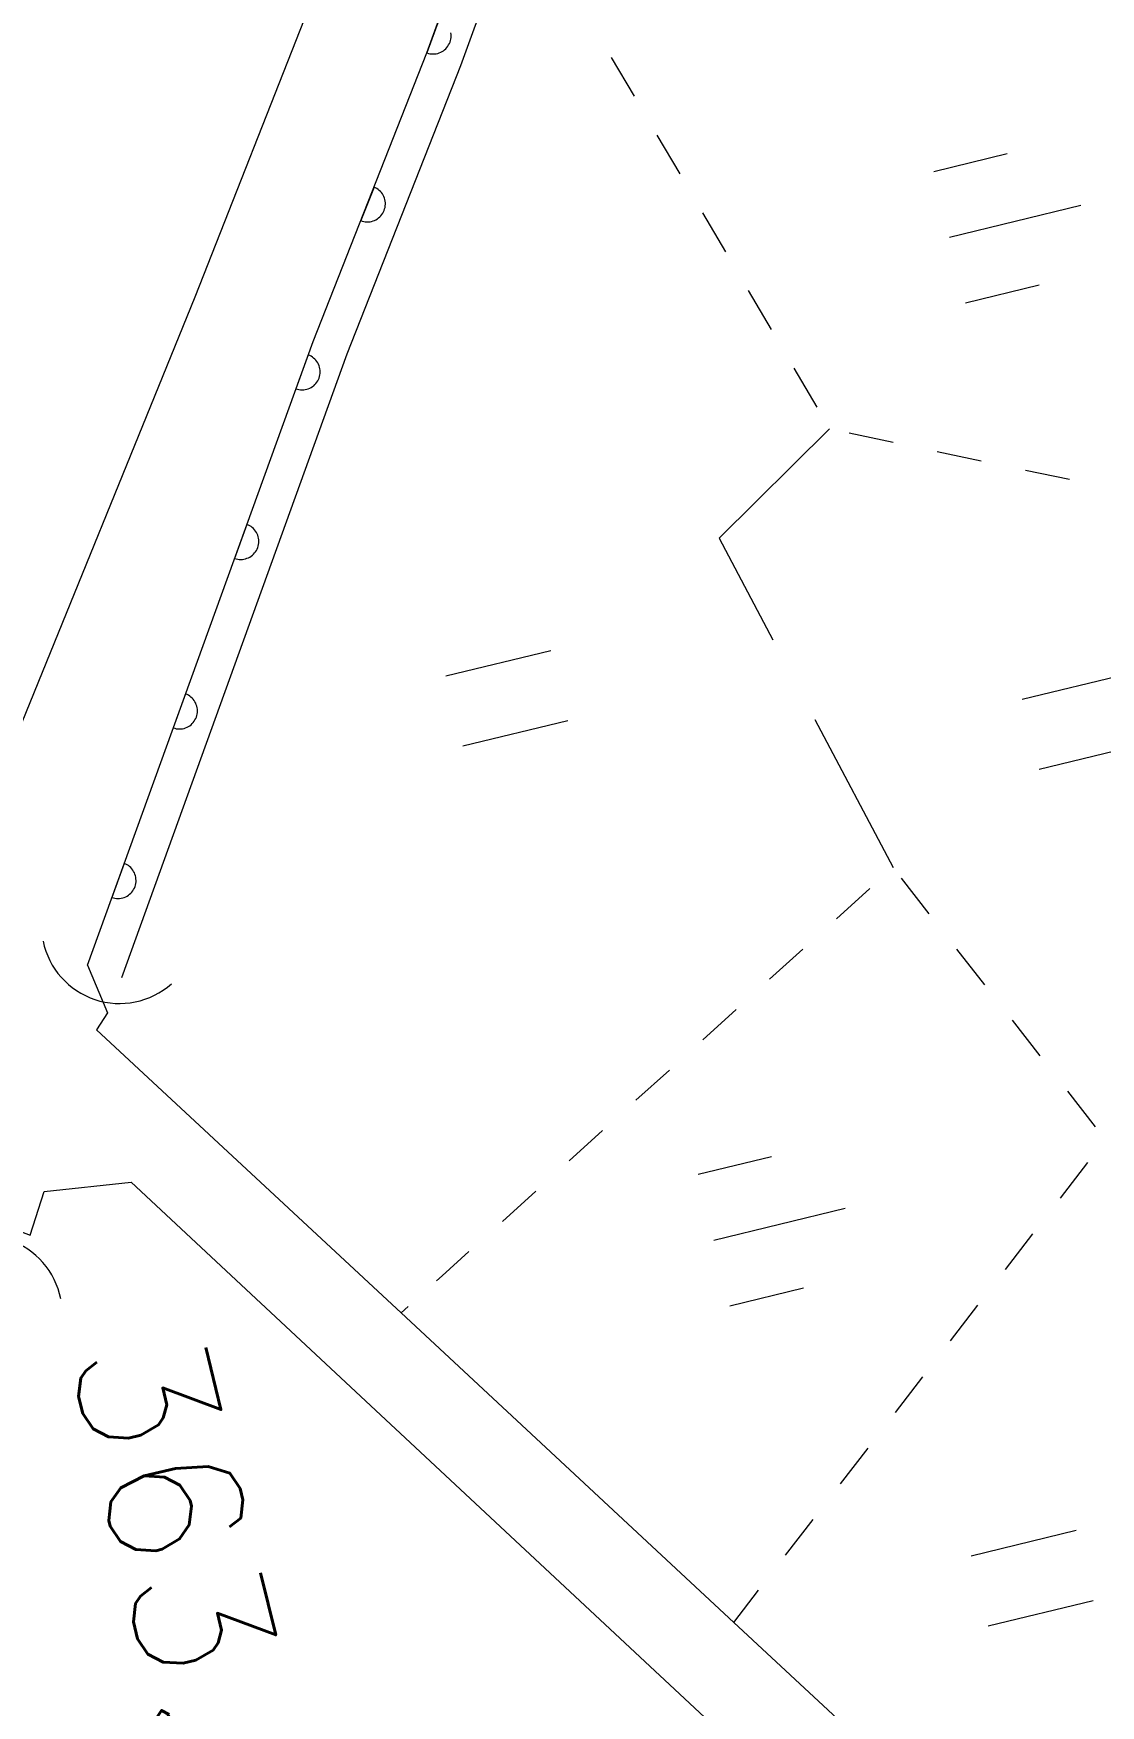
# Model space of a CAD drawing. Header units: millimetres. Extents: x 432273 to 1023813, y 170116 to 705940.
# Drawn here: x 493182 to 522792, y 408911 to 455278 of the extents above; entities that cross this region are included whole.
import ezdxf

# ---------------------------------------------------------------- set-up
doc = ezdxf.new("R2010")
doc.units = ezdxf.units.MM
doc.header["$LTSCALE"] = 100
doc.linetypes.add('56301', pattern=[0.5, 0.25, -0.25])
doc.layers.add('D-BGD', color=7, linetype='Continuous', lineweight=13)
doc.styles.add('BIGFONT', font='txt', dxfattribs={"height": 0.2, "bigfont": 'BIGFONT'})

# ---------------------------------------------------------------- blocks, each defined once
blk = doc.blocks.new('21311212131313131')
at = {"layer": 'D-BGD', "linetype": 'Continuous'}
for p, q in [((2603120.6796, -1470864.8331), (2602352.3974, -1467965.8034)), ((2601187.0882, -1471377.286), (2600418.806, -1468478.2562)), ((2626899.0961, -1471786.218), (2626130.8138, -1468887.1883)), ((2612997.6425, -1469095.3095, 362765.9804), (2612029.3135, -1469885.3745, 362782.9804)), ((2614996.3, -1470032.1238, 362802.9804), (2613990.5637, -1469291.1599, 362776.9804)), ((2624965.5047, -1472298.6709), (2624197.2224, -1469399.6411)), ((2588417.0741, -1473658.436), (2587455.6456, -1470033.4899)), ((2594831.4465, -1471422.9693, 363044.9804), (2595063.8097, -1470194.6679, 363036.9804)), ((2611060.9844, -1470675.4395, 362799.9804), (2610092.6554, -1471465.5044, 362816.9804)), ((2590230.4243, -1473178.2019), (2589692.021, -1471148.3215)), ((2617008.1693, -1471515.409, 362855.9804), (2616002.4331, -1470774.4451, 362829.9804)), ((2586605.0813, -1474138.273), (2586067.5552, -1472108.8728)), ((2609124.3263, -1472255.5694, 362833.9804), (2608155.5171, -1473046.5116, 362850.9804)), ((2619020.0387, -1472998.6941, 362908.9804), (2618014.3025, -1472257.7302, 362882.9804)), ((2594366.7202, -1473879.572, 363060.9804), (2594599.0834, -1472651.2706, 363052.9804)), ((2607187.188, -1473836.5765, 362867.9804), (2606218.859, -1474626.6415, 362884.9804)), ((2621031.4279, -1474482.8565, 362961.9804), (2620026.1719, -1473741.0154, 362935.9804)), ((2601871.9424, -1477117.2212, 362956.9804), (2605926.2346, -1474865.4614, 362889.9804)), ((2593901.9939, -1476336.1747, 363076.9804), (2594134.3571, -1475107.8733, 363068.9804)), ((2623043.2973, -1475966.1416, 363014.9804), (2622037.1641, -1475223.8204, 362988.9804)), ((2606525.1086, -1475499.9777, 362882.9804), (2607383.1819, -1476408.6338, 362873.9804)), ((2616357.8077, -1479617.3213), (2615396.3793, -1475992.3753)), ((2625055.1667, -1477449.4268, 363067.9804), (2624049.0335, -1476707.1055, 363041.9804)), ((2618171.1579, -1479137.0873), (2617632.7547, -1477107.2069)), ((2592143.092, -1477901.8912, 363107.9804), (2593206.6674, -1477246.0504, 363089.9804)), ((2608241.2553, -1477317.2899, 362863.9804), (2609098.8484, -1478226.8232, 362853.9804)), ((2614545.8149, -1480097.1584), (2614008.2888, -1478067.7582)), ((2590015.4609, -1479214.45, 363144.9804), (2591079.5165, -1478557.732, 363126.9804)), ((2626945.7761, -1478848.0891, 363729.9803), (2626043.4429, -1478178.5524, 363181.9804)), ((2609956.9218, -1479135.4793, 362844.9804), (2610814.9952, -1480044.1355, 362834.9804)), ((2587887.8299, -1480527.0088, 363180.9804), (2588951.8855, -1479870.2908, 363162.9804)), ((2585761.0761, -1481840.0478, 363217.9804), (2586824.2545, -1481182.8496, 363199.9804)), ((2611673.0685, -1480952.7916, 362824.9804), (2612530.6617, -1481862.3249, 362815.9804)), ((2583633.445, -1483152.6065, 363253.9804), (2584697.5006, -1482495.8886, 363235.9804)), ((2613388.7351, -1482770.981, 362805.9804), (2614247.6856, -1483680.1173, 362796.9804)), ((2602806.5366, -1486870.0038), (2602038.2544, -1483970.974)), ((2600872.9452, -1487382.4566), (2600104.663, -1484483.4268)), ((2615105.7589, -1484588.7734, 362786.9804), (2615963.3521, -1485498.3067, 362776.9804)), ((2618379.2341, -1488065.7725, 363548.9804), (2618557.8751, -1488255.9103, 363709.9803))]:
    blk.add_line(p, q, dxfattribs=at)
at = {"layer": 'D-BGD', "linetype": 'Continuous', "extrusion": (0.015192, 0.002376, 0.999882), "elevation": 398932.0109}
blk.add_lwpolyline([(2587984.1887, -1477831.8937), (2591086.0192, -1480829.4669), (2593872.0886, -1479283.1909)], dxfattribs=at)
at = {"layer": 'D-BGD', "linetype": 'Continuous', "extrusion": (0.727113, 0.686506, 0.004115), "elevation": 883789.5643}
blk.add_lwpolyline([(-2877272.9005, 359134.1001), (-2878272.5328, 359126.1), (-2878485.041, 359258.1011)], dxfattribs=at)
at = {"layer": 'D-BGD', "linetype": 'Continuous', "elevation": 363536.9804}
blk.add_lwpolyline([(2582666.4274, -1487944.9241), (2583613.5066, -1488266.1639), (2583625.3832, -1488223.6439), (2583633.6679, -1488181.4377), (2583638.841, -1488138.6681), (2583640.0252, -1488094.8549), (2583636.2602, -1488051.7524), (2583630.2607, -1488008.5667), (2583620.6693, -1487965.6948), (2583605.6485, -1487924.4107), (2583588.7901, -1487884.4008), (2583567.3794, -1487846.4589), (2583543.2541, -1487809.311), (2583515.8506, -1487776.0687), (2583485.2523, -1487744.4975), (2583453.2133, -1487715.5578), (2583417.0191, -1487690.0435), (2583380.2615, -1487667.641), (2583341.5831, -1487648.747), (2583300.5869, -1487632.0044), (2583258.067, -1487620.1278), (2583215.8608, -1487611.843), (2583173.0912, -1487606.67), (2583129.278, -1487605.4858), (2583085.2983, -1487608.7706), (2583042.9898, -1487615.2503)], dxfattribs=at)
at = {"layer": 'D-BGD', "linetype": 'Continuous'}
for points, elevation in [([(2587363.4336, -1489656.6515), (2588300.576, -1490004.3726), (2588314.2069, -1489962.813), (2588323.849, -1489920.2099), (2588329.8993, -1489877.9205), (2588332.4408, -1489833.7103), (2588330.0332, -1489790.2108), (2588325.391, -1489746.6281), (2588316.6768, -1489704.2364), (2588303.0133, -1489662.5553), (2588287.5123, -1489622.1484), (2588266.5818, -1489583.3294), (2588243.8139, -1489545.7845), (2588216.8906, -1489511.6651), (2588187.6496, -1489479.6969), (2588156.0908, -1489449.88), (2588120.857, -1489422.6114), (2588084.5795, -1489399.3317), (2588046.3813, -1489379.5606), (2588005.8654, -1489361.9408), (2587964.3058, -1489348.3099), (2587921.2224, -1489339.5449), (2587878.933, -1489333.4947), (2587835.203, -1489330.076), (2587791.7036, -1489332.4836), (2587748.5179, -1489338.4832), (2587705.2489, -1489346.7172), (2587664.9252, -1489359.9837), (2587623.161, -1489375.8817), (2587584.342, -1489396.8121), (2587547.2773, -1489418.703), (2587513.1578, -1489445.6262), (2587480.7095, -1489475.7444), (2587450.8926, -1489507.3032), (2587424.1042, -1489541.6598), (2587400.8245, -1489577.9373), (2587381.0534, -1489616.1355), (2587363.4336, -1489656.6515)], 363481.9804), ([(2592054.9079, -1491384.7312), (2593002.4673, -1491705.0938), (2593014.3439, -1491662.5739), (2593022.6286, -1491620.3677), (2593027.8017, -1491577.5981), (2593028.1088, -1491533.3047), (2593025.7011, -1491489.8052), (2593018.3442, -1491447.0165), (2593008.7528, -1491404.1445), (2592994.6091, -1491363.3406), (2592976.8736, -1491322.8505), (2592955.463, -1491284.9087), (2592932.2148, -1491248.2409), (2592903.9342, -1491214.5184), (2592873.3358, -1491182.9473), (2592841.2969, -1491154.0076), (2592805.1026, -1491128.4933), (2592769.2222, -1491106.5709), (2592729.6666, -1491087.1968), (2592688.6704, -1491070.4542), (2592647.0277, -1491059.0577), (2592603.9443, -1491050.2928), (2592561.1747, -1491045.1197), (2592516.8813, -1491044.8127), (2592474.259, -1491047.7005), (2592430.5931, -1491054.5772), (2592387.7211, -1491064.1686), (2592347.7944, -1491078.7925), (2592306.4271, -1491096.0478), (2592268.4853, -1491117.4585), (2592232.6947, -1491141.1868), (2592198.0951, -1491168.9873), (2592166.5239, -1491199.5856), (2592138.4613, -1491232.1048), (2592112.0699, -1491267.8188), (2592091.0247, -1491304.1795), (2592070.7734, -1491343.2549), (2592054.9079, -1491384.7312)], 363443.9804), ([(2596789.5097, -1492988.2155), (2597737.069, -1493308.5781), (2597749.8228, -1493266.5383), (2597757.2304, -1493223.852), (2597762.4034, -1493181.0824), (2597763.5876, -1493137.2691), (2597759.8226, -1493094.1667), (2597753.8231, -1493050.9809), (2597744.2317, -1493008.109), (2597729.2109, -1492966.8249), (2597712.3525, -1492926.815), (2597690.9419, -1492888.8731), (2597666.8165, -1492851.7252), (2597639.4131, -1492818.4829), (2597608.8147, -1492786.9117), (2597576.7758, -1492757.972), (2597540.5815, -1492732.4578), (2597503.8239, -1492710.0552), (2597465.1455, -1492691.1613), (2597423.6691, -1492675.2958), (2597381.6294, -1492662.542), (2597338.943, -1492655.1344), (2597296.1734, -1492649.9614), (2597252.3602, -1492648.7772), (2597208.8607, -1492651.1848), (2597166.072, -1492658.5417), (2597123.2, -1492668.1331), (2597082.3961, -1492682.2768), (2597041.906, -1492700.0123), (2597003.9642, -1492721.4229), (2596967.2964, -1492744.6711), (2596933.5739, -1492772.9517), (2596902.0028, -1492803.5501), (2596873.0631, -1492835.589), (2596847.5488, -1492871.7833), (2596825.1462, -1492908.5409), (2596806.2523, -1492947.2193), (2596789.5097, -1492988.2155)], 363522.9804), ([(2601524.9886, -1494592.1799), (2602472.0677, -1494913.4197), (2602483.9443, -1494870.8998), (2602492.7092, -1494827.8164), (2602497.8823, -1494785.0468), (2602499.0665, -1494741.2336), (2602495.3015, -1494698.1311), (2602489.302, -1494654.9454), (2602479.7106, -1494612.0735), (2602464.2096, -1494571.6665), (2602447.8314, -1494530.7794), (2602425.5436, -1494492.3574), (2602401.8152, -1494456.5668), (2602374.892, -1494422.4474), (2602344.2936, -1494390.8762), (2602310.8973, -1494362.3335), (2602276.0604, -1494336.4222), (2602238.8226, -1494314.8968), (2602199.7472, -1494294.6455), (2602159.148, -1494279.2603), (2602117.1083, -1494266.5065), (2602074.4219, -1494259.0989), (2602031.6523, -1494253.9258), (2601987.8391, -1494252.7416), (2601943.8594, -1494256.0264), (2601900.6737, -1494262.026), (2601858.6789, -1494272.0976), (2601817.3948, -1494287.1184), (2601776.5077, -1494303.4966), (2601739.443, -1494325.3874), (2601702.2951, -1494349.5127), (2601669.0528, -1494376.9162), (2601637.4816, -1494407.5146), (2601608.542, -1494439.5535), (2601582.1505, -1494475.2675), (2601560.6251, -1494512.5054), (2601540.854, -1494550.7036), (2601524.9886, -1494592.1799)], 363601.9803), ([(2606260.4674, -1496196.1444), (2607207.5466, -1496517.3842), (2607219.4232, -1496474.8643), (2607228.1881, -1496431.7809), (2607232.0038, -1496389.4083), (2607233.1881, -1496345.595), (2607230.7804, -1496302.0956), (2607223.9037, -1496258.4297), (2607213.8321, -1496216.4349), (2607199.6885, -1496175.631), (2607182.4331, -1496134.2637), (2607160.5423, -1496097.199), (2607137.2941, -1496060.5313), (2607109.0135, -1496026.8088), (2607078.4151, -1495995.2376), (2607046.3762, -1495966.2979), (2607010.6621, -1495939.9065), (2606974.3015, -1495918.8613), (2606935.2261, -1495898.61), (2606893.7497, -1495882.7445), (2606851.2298, -1495870.8679), (2606809.0236, -1495862.5832), (2606766.254, -1495857.4101), (2606722.4408, -1495856.2259), (2606679.3383, -1495859.9909), (2606636.1526, -1495865.9904), (2606593.2806, -1495875.5818), (2606552.8737, -1495891.0829), (2606511.9866, -1495907.461), (2606473.5646, -1495929.7488), (2606437.774, -1495953.4772), (2606403.6546, -1495980.4005), (2606372.0834, -1496010.9988), (2606344.0208, -1496043.518), (2606317.6294, -1496079.232), (2606296.104, -1496116.4698), (2606276.3329, -1496154.6681), (2606260.4674, -1496196.1444)], 363680.9803)]:
    blk.add_lwpolyline(points, close=True, dxfattribs=dict(at, elevation=elevation))
for points in [[(2616280.4644, -1499538.1923, 363619.9803), (2616615.5083, -1498592.9698, 363619.9803), (2615402.9758, -1498225.5943, 363629.9803), (2615089.8084, -1495819.6796, 363629.9803), (2638424.2289, -1469729.904, 363749.9803), (2639417.0783, -1468665.9728, 363719.9803), (2641837.1979, -1466889.9322, 363939.9803), (2643102.4176, -1466203.1142, 364179.9803), (2644732.9084, -1465682.0581, 364149.9803), (2646881.4995, -1465068.4168, 364379.9803), (2661188.4837, -1462674.4494, 365759.9802), (2663481.3907, -1462151.2123, 365859.9802)], [(2609101.3079, -1497158.5064, 363719.9803), (2610411.8588, -1496576.3072, 363699.9803), (2610888.6646, -1496871.5296, 363699.9803), (2618557.8751, -1488255.9103, 363709.9803), (2626945.7761, -1478848.0891, 363729.9803), (2636552.8577, -1468067.0242, 363749.9803)], [(2504778.4692, -1480952.8707, 363639.9803), (2505792.9656, -1480869.8223, 363619.9803), (2507108.0028, -1481008.3032, 363599.9803), (2508266.6237, -1481140.9586, 363589.9803), (2510912.9596, -1481221.6155, 363539.9804), (2512326.5318, -1481117.6281, 363519.9804), (2514576.6711, -1480901.5896, 363489.9804), (2518236.9868, -1480192.0916, 363429.9804), (2531809.0765, -1477703.6259, 363479.9804), (2535485.0797, -1477173.7216, 363429.9804), (2537766.3358, -1476963.3172, 363389.9804), (2540740.7423, -1477006.9649, 363349.9804), (2543979.7709, -1477275.2793, 363299.9804), (2549376.9371, -1477995.4141, 363219.9804), (2556602.5058, -1479249.069, 363389.9804), (2563974.954, -1481004.9453, 363419.9804), (2567066.4049, -1481751.089, 363509.9804), (2571390.0455, -1483057.7754, 363449.9804), (2576445.7015, -1484776.5947, 363479.9804), (2579389.125, -1485772.3138, 363509.9804), (2583954.2104, -1487325.1799, 363539.9804), (2592010.339, -1490310.3572, 363429.9804), (2609427.5801, -1496208.4821, 363719.9803)], [(2609101.3079, -1497158.5064, 363719.9803), (2591675.2952, -1491255.5797, 363429.9804), (2583610.3949, -1488265.6005, 363539.9804), (2571086.1184, -1484008.632, 363449.9804), (2566811.1379, -1482717.1835, 363509.9804), (2563742.0322, -1481971.8721, 363419.9804), (2556409.4725, -1480226.4318, 363389.9804), (2549223.7922, -1478983.213, 363219.9804), (2543875.2861, -1478278.3161, 363299.9804), (2540694.5215, -1478007.6964, 363349.9804), (2537800.7241, -1477962.5756, 363389.9804), (2535600.0771, -1478171.5069, 363429.9804), (2531964.7945, -1478689.502, 363479.9804), (2518419.8519, -1481170.0283, 363429.9804), (2514718.8156, -1481891.4354, 363489.9804), (2512405.6104, -1482118.5509, 363519.9804), (2510925.0027, -1482220.0417, 363539.9804), (2508202.8596, -1482132.0862, 363589.9803), (2505777.8615, -1481876.188, 363619.9803), (2504862.3498, -1481945.0218, 363629.9803), (2504534.2792, -1481982.0311, 363639.9803)], [(2609101.3079, -1497158.5064, 363719.9803), (2591675.2952, -1491255.5797, 363429.9804), (2583610.3949, -1488265.6005, 363539.9804), (2571086.1184, -1484008.632, 363449.9804), (2566811.1379, -1482717.1835, 363509.9804), (2563742.0322, -1481971.8721, 363419.9804), (2556409.4725, -1480226.4318, 363389.9804), (2549223.7922, -1478983.213, 363219.9804), (2543875.2861, -1478278.3161, 363299.9804), (2540694.5215, -1478007.6964, 363349.9804), (2537800.7241, -1477962.5756, 363389.9804), (2535600.0771, -1478171.5069, 363429.9804), (2531964.7945, -1478689.502, 363479.9804), (2518419.8519, -1481170.0283, 363429.9804), (2514718.8156, -1481891.4354, 363489.9804), (2512405.6104, -1482118.5509, 363519.9804), (2510925.0027, -1482220.0417, 363539.9804), (2508202.8596, -1482132.0862, 363589.9803), (2505777.8615, -1481876.188, 363619.9803), (2504862.3498, -1481945.0218, 363629.9803)], [(2609101.3079, -1497158.5064, 363719.9803), (2591675.2952, -1491255.5797, 363429.9804), (2583610.3949, -1488265.6005, 363539.9804), (2571086.1184, -1484008.632, 363449.9804), (2566811.1379, -1482717.1835, 363509.9804), (2563742.0322, -1481971.8721, 363419.9804), (2556409.4725, -1480226.4318, 363389.9804), (2549223.7922, -1478983.213, 363219.9804), (2543875.2861, -1478278.3161, 363299.9804), (2540694.5215, -1478007.6964, 363349.9804), (2537800.7241, -1477962.5756, 363389.9804), (2535600.0771, -1478171.5069, 363429.9804), (2531964.7945, -1478689.502, 363479.9804), (2518419.8519, -1481170.0283, 363429.9804), (2514718.8156, -1481891.4354, 363489.9804), (2512405.6104, -1482118.5509, 363519.9804), (2510925.0027, -1482220.0417, 363539.9804), (2508202.8596, -1482132.0862, 363589.9803), (2505777.8615, -1481876.188, 363619.9803), (2504862.3498, -1481945.0218, 363629.9803)], [(2603316.1141, -1502290.9549, 363559.9803), (2603503.8864, -1499532.2521, 363719.9803), (2590509.8445, -1494550.7008, 363429.9804), (2582440.1423, -1491569.4932, 363539.9804), (2570013.186, -1487343.0007, 363449.9804), (2567136.6067, -1486475.0777, 363489.9804), (2565884.1857, -1486097.2661, 363509.9804), (2562925.9738, -1485378.4609, 363419.9804), (2555704.3078, -1483659.5268, 363389.9804), (2548701.3587, -1482436.5392, 363219.9804), (2543499.6651, -1481755.011, 363299.9804), (2540523.9768, -1481505.4547, 363349.9804), (2537939.0423, -1481458.4112, 363389.9804), (2536012.1717, -1481646.2122, 363429.9804), (2532534.1376, -1482147.6875, 363479.9804), (2520548.298, -1484341.6865, 363429.9804), (2519065.8345, -1484613.1672, 363429.9804), (2515229.8948, -1485351.9262, 363489.9804), (2512696.3753, -1485606.6384, 363519.9804), (2510991.4834, -1485722.1523, 363539.9804)]]:
    blk.add_polyline3d(points, dxfattribs=at)
for centre, start, end in [((2607979.9157, -1496290.3252), 282.83595247, 42.83740803), ((2618831.1389, -1499819.1002), 102.37520299, 222.37665855)]:
    blk.add_arc(centre, 2165.0475, start, end, dxfattribs=at)
at = {"layer": 'D-BGD', "linetype": 'Continuous', "style": 'BIGFONT', "oblique": 360}
blk.add_text('363.7', height=3749.9998, rotation=14.86235643, dxfattribs=at).set_placement((2619820.889, -1497481.6583))

msp = doc.modelspace()

# ---------------------------------------------------------------- block references
at = {"layer": 'D-BGD', "linetype": '56301', "rotation": 268.807065034117}
msp.add_blockref('21311212131313131', (2045832.1, 3006806.9, 354000), dxfattribs=at)

doc.saveas('drawing.dxf')
